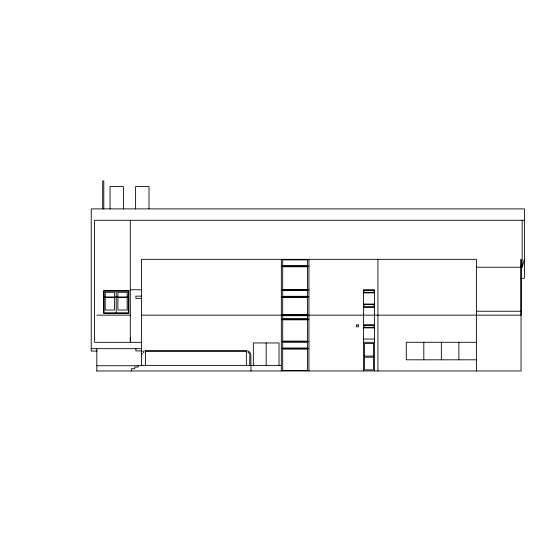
<?xml version="1.0" encoding="UTF-8"?>
<svg xmlns="http://www.w3.org/2000/svg" width="552" height="552" viewBox="0 0 552 552"><rect width="100%" height="100%" fill="white"/><g stroke="black" fill="none" stroke-linecap="round" stroke-linejoin="round"><path stroke-width="0.83" d="M521.053 265.174L521.053 315.151L141.471 315.151M246.33 351.548L246.406 350.43L145.486 350.43L145.535 351.548M96.814 370.972L521.053 370.972L521.033 259.33L521.053 267.147L522.164 267.147L524.4 259.33M143.341 352.645L144.203 351.941M142.844 351.555L144.113 350.741M524.4 220.282L94.585 220.282L94.585 342.323L141.471 342.323M281.334 266.23L308.934 266.23M476.397 267.216L521.033 267.216M521.053 278.311L524.4 278.311L524.4 208.891L91.232 208.891L91.232 351.086L97.242 351.086M130.306 289.786L141.471 289.786M281.334 289.966L308.934 289.966M363.423 292.884L374.587 292.884M141.471 296.148L135.889 296.148L135.889 298.384L141.471 298.384M281.334 296.866L308.934 296.866M363.423 304.048L374.587 304.048M363.423 307.312L374.587 307.312M476.397 311.245L521.033 311.245M96.814 315.151L130.306 315.151M281.334 319.263L308.934 319.263M363.423 324.79L374.587 324.79M363.423 327.888L374.587 327.888M130.306 337.651L130.306 338.673M363.423 339.052L374.587 339.052M130.306 339.066L130.148 340.115M281.334 341.66L308.934 341.66M476.397 342.281L406.286 342.281L406.286 359.807L476.397 359.807M363.423 342.316L374.587 342.323M281.334 348.56L308.934 348.56M91.232 348.691L141.471 348.691M141.471 350.92L135.889 350.92L135.889 348.691M364.534 356.088L373.469 356.088M364.534 357.206L373.469 357.206M281.334 365.389L138.124 365.389L138.124 367.066L134.778 367.066L134.778 368.743L131.424 368.743L131.424 370.972M141.567 365.5L142.685 365.5M96.814 365.748L138.041 365.748M141.567 353.749L142.685 353.915M247.682 350.699L249.939 352.376L250.87 354.867M247.8 351.976L249.042 353.038L249.704 354.536M522.151 220.282L522.164 267.147M476.397 370.972L476.397 259.33L141.471 259.33L141.471 365.997M458.871 342.281L458.871 359.807M441.345 342.281L441.345 359.807M423.812 342.281L423.812 359.807M377.934 259.33L377.934 370.972M374.587 370.972L374.587 289.786L363.423 289.786L363.423 370.972M308.934 259.33L308.934 370.972M281.334 259.33L281.334 370.972M279.015 365.389L279.015 342.951L253.34 342.951L253.34 365.389M266.174 342.951L266.174 365.389M250.994 365.389L250.994 370.972M250.877 365.389L250.877 355.688L249.759 355.674L249.759 365.389M246.371 365.389L246.371 351.431L145.569 351.431L145.569 365.389M149.005 208.891L149.005 186.562L135.606 186.562L135.606 208.891M130.306 220.282L130.306 342.323M127.195 296.983L127.195 292.298L117.88 292.298L117.88 296.983M127.195 297.542L127.195 310.031L117.88 310.031L117.88 297.542M123.441 208.891L123.441 186.562L110.041 186.562L110.041 208.891M116.21 291.18L116.21 296.983M116.21 297.542L116.21 312.825M114.533 296.983L114.533 292.298L105.218 292.298L105.218 296.983M114.533 297.542L114.533 310.031L105.218 310.031L105.218 297.542M103.797 208.891L103.797 180.98L102.679 180.98L102.679 208.891M96.814 348.691L96.814 371.006M307.554 259.888L282.714 259.888L282.714 265.671L307.554 265.671L307.554 259.888M307.554 266.788L282.714 266.788L282.714 289.407L307.554 289.407L307.554 266.788M374.028 290.345L363.975 290.345L363.975 292.325L374.028 292.325L374.028 290.345M307.554 290.524L282.714 290.524L282.714 296.307L307.554 296.307L307.554 290.524M128.871 290.621L103.541 290.621L103.541 313.384L128.871 313.384L128.871 290.621M128.312 291.18L104.1 291.18L104.1 296.983L128.312 296.983L128.312 291.18M307.554 297.424L282.714 297.424L282.714 314.592L307.554 314.592L307.554 297.424M128.312 297.542L104.1 297.542L104.1 312.825L128.312 312.825L128.312 297.542M374.028 304.607L363.975 304.607L363.975 306.753L374.028 306.753L374.028 304.607M307.554 315.709L282.714 315.709L282.714 318.704L307.554 318.704L307.554 315.709M307.554 319.822L282.714 319.822L282.714 341.101L307.554 341.101L307.554 319.822M358.324 324.893L356.426 324.893L356.426 326.791L358.324 326.791L358.324 324.893M374.028 325.349L363.975 325.349L363.975 327.329L374.028 327.329L374.028 325.349M307.554 342.219L282.714 342.219L282.714 348.001L307.554 348.001L307.554 342.219M373.469 343.434L364.534 343.434L364.534 369.854L373.469 369.854L373.469 343.434M307.554 349.119L282.714 349.119L282.714 370.413L307.554 370.413L307.554 349.119"/></g></svg>
